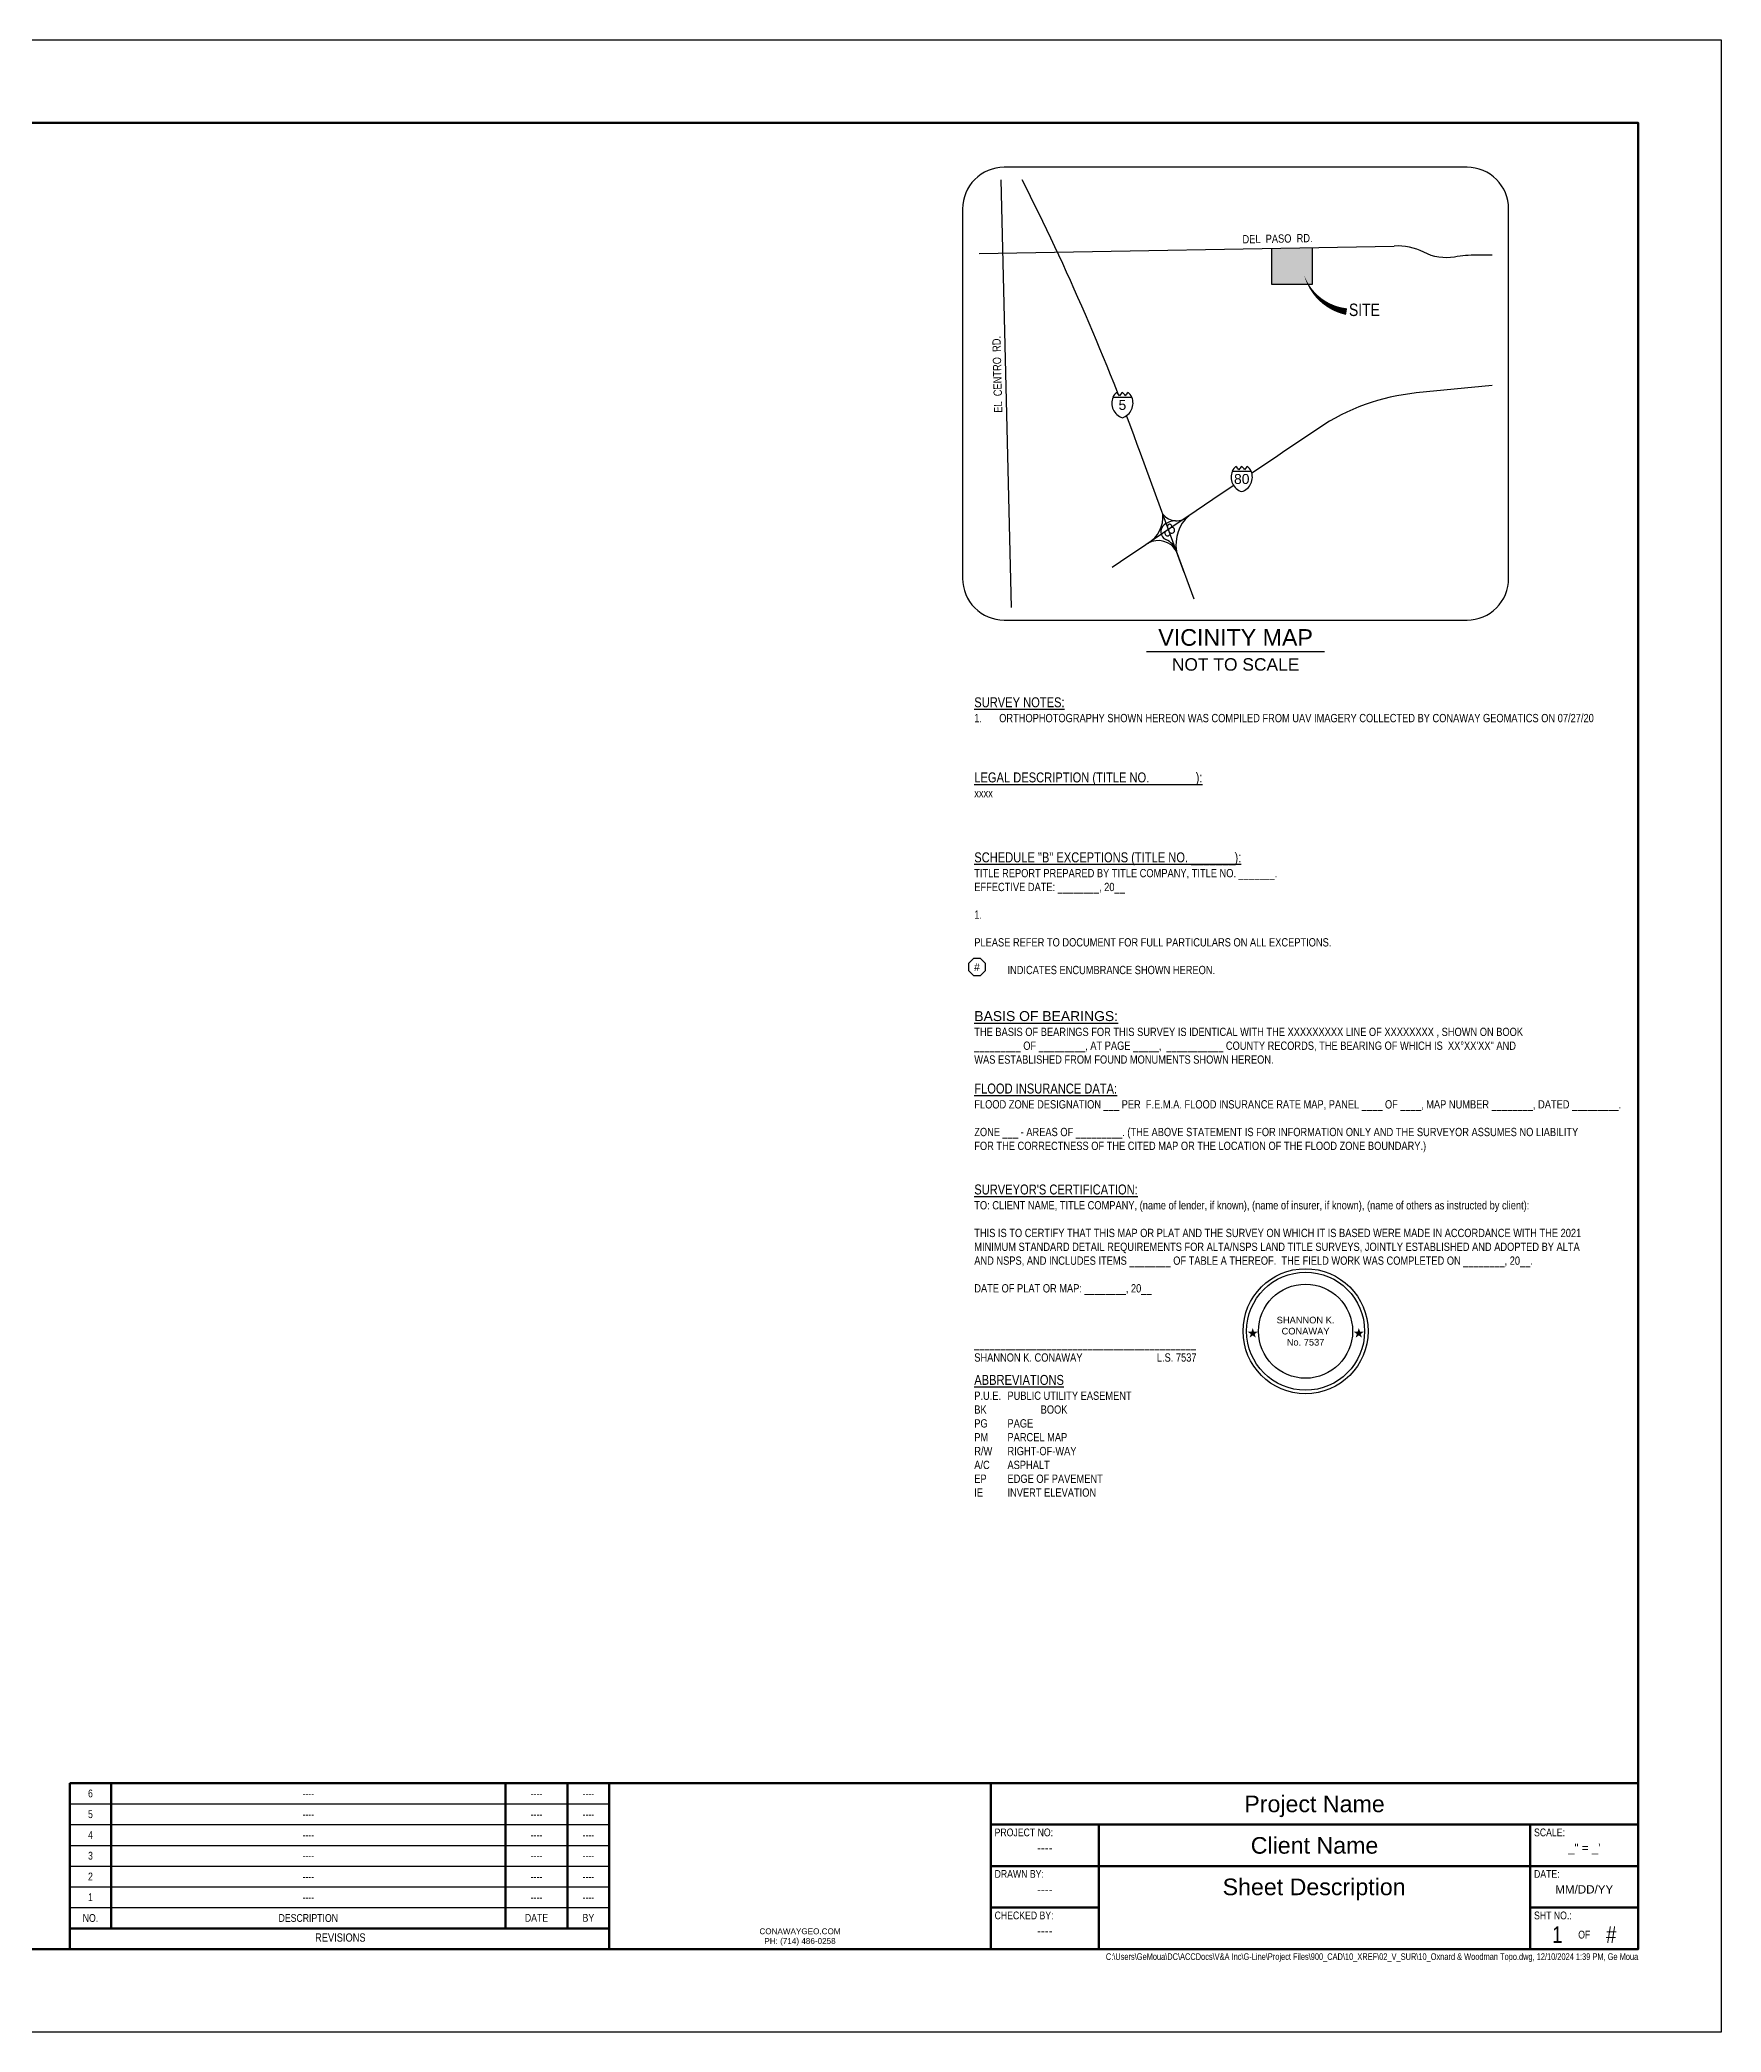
# Paper-space layout 'ALTA 24x36' of a CAD drawing. Header units: feet, sheet in inches. Extents: x 0 to 36, y 0 to 24.
# Drawn here: x 15.74 to 36, y 0 to 24 of the extents above; entities that cross this region are included whole.
import ezdxf
from ezdxf.enums import TextEntityAlignment as Align

# ---------------------------------------------------------------- set-up
doc = ezdxf.new("R2010")
doc.units = ezdxf.units.FT
doc.header["$MEASUREMENT"] = 0
doc.layers.get('0').update_dxf_attribs({"color": 253})
doc.layers.get('Defpoints').update_dxf_attribs({"color": 253})
for name, color, linetype, lineweight in [('V-ANNO-TTLB-ATRB-', 253, 'Continuous', 25), ('V-ANNO-TTLB-HVY-', 253, 'Continuous', 80), ('V-ANNO-TTLB-MED-', 253, 'Continuous', 70), ('V-ANNO-TTLB-TEXT-MED-', 253, 'Continuous', 35), ('V-ANNO-TTLB-TEXT-THN-', 253, 'Continuous', 25), ('V-ANNO-TTLB-THN-', 253, 'Continuous', 25), ('V-DETL-ANNO-', 253, 'Continuous', 25), ('V-DETL-VMAP-', 253, 'Continuous', 25), ('V-DETL-VMAP-ANNO-', 253, 'Continuous', 25), ('V-DETL-VMAP-HTCH-', 253, 'Continuous', 25)]:
    doc.layers.add(name, color=color, linetype=linetype, lineweight=lineweight)
doc.styles.add('CG-Symbol', font='arial.ttf', dxfattribs={"width": 0.8, "height": 0.09375})
doc.styles.add('NCS', font='arial.ttf', dxfattribs={"height": 0.1})
doc.styles.add('NCS1', font='arial.ttf', dxfattribs={"width": 0.8, "height": 0.09375})
doc.styles.get("Standard").update_dxf_attribs({"font": 'arial.ttf'})

# ---------------------------------------------------------------- blocks, each defined once
blk = doc.blocks.new('Interstate Number')
at = {"color": 0}
blk.add_wipeout([(-0.07, 0.152), (-0.069, 0.151), (-0.067, 0.15), (-0.066, 0.149), (-0.064, 0.147), (-0.062, 0.145), (-0.06, 0.144), (-0.059, 0.143), (-0.058, 0.142), (-0.056, 0.14), (-0.055, 0.139), (-0.052, 0.137), (-0.051, 0.135), (-0.049, 0.134), (-0.048, 0.132), (-0.046, 0.13), (-0.044, 0.128), (-0.043, 0.126), (-0.041, 0.124), (-0.04, 0.122), (-0.039, 0.121), (-0.037, 0.119), (-0.036, 0.117), (-0.035, 0.115), (-0.034, 0.117), (-0.033, 0.119), (-0.031, 0.121), (-0.03, 0.123), (-0.028, 0.125), (-0.026, 0.128), (-0.023, 0.131), (-0.02, 0.135), (-0.018, 0.137), (-0.015, 0.139), (-0.014, 0.14), (-0.013, 0.142), (-0.01, 0.144), (-0.007, 0.146), (-0.004, 0.149), (-0.002, 0.151), (-0.001, 0.151), (0, 0.152), (0, 0.151), (0.003, 0.149), (0.005, 0.147), (0.008, 0.145), (0.01, 0.144), (0.011, 0.142), (0.013, 0.141), (0.017, 0.137), (0.02, 0.134), (0.022, 0.131), (0.025, 0.129), (0.027, 0.126), (0.029, 0.123), (0.031, 0.12), (0.033, 0.118), (0.034, 0.116), (0.034, 0.115), (0.036, 0.118), (0.037, 0.12), (0.04, 0.123), (0.042, 0.126), (0.044, 0.129), (0.047, 0.132), (0.049, 0.134), (0.051, 0.136), (0.053, 0.138), (0.056, 0.141), (0.059, 0.143), (0.061, 0.145), (0.064, 0.148), (0.066, 0.15), (0.068, 0.151), (0.069, 0.152), (0.071, 0.15), (0.073, 0.149), (0.075, 0.147), (0.077, 0.145), (0.08, 0.143), (0.082, 0.141), (0.084, 0.139), (0.086, 0.137), (0.089, 0.135), (0.091, 0.132), (0.093, 0.129), (0.095, 0.127), (0.097, 0.125), (0.098, 0.123), (0.1, 0.121), (0.101, 0.119), (0.103, 0.117), (0.104, 0.116), (0.105, 0.114), (0.107, 0.111), (0.109, 0.108), (0.111, 0.105), (0.112, 0.102), (0.114, 0.099), (0.115, 0.095), (0.116, 0.093), (0.117, 0.09), (0.118, 0.088), (0.12, 0.084), (0.121, 0.082), (0.122, 0.078), (0.123, 0.074), (0.124, 0.071), (0.125, 0.066), (0.126, 0.063), (0.126, 0.061), (0.127, 0.057), (0.128, 0.053), (0.128, 0.049), (0.129, 0.047), (0.129, 0.043), (0.13, 0.039), (0.13, 0.036), (0.13, 0.035), (0.13, 0.032), (0.13, 0.028), (0.13, 0.024), (0.13, 0.02), (0.13, 0.015), (0.13, 0.012), (0.13, 0.009), (0.13, 0.006), (0.129, 0.002), (0.129, -0.003), (0.128, -0.007), (0.127, -0.011), (0.127, -0.014), (0.126, -0.016), (0.126, -0.02), (0.125, -0.023), (0.124, -0.027), (0.123, -0.03), (0.122, -0.032), (0.121, -0.035), (0.12, -0.038), (0.119, -0.041), (0.119, -0.043), (0.117, -0.046), (0.116, -0.049), (0.115, -0.052), (0.114, -0.055), (0.112, -0.058), (0.111, -0.06), (0.11, -0.062), (0.109, -0.064), (0.108, -0.067), (0.106, -0.07), (0.104, -0.073), (0.102, -0.077), (0.1, -0.08), (0.098, -0.082), (0.097, -0.084), (0.095, -0.086), (0.094, -0.088), (0.092, -0.091), (0.09, -0.094), (0.088, -0.096), (0.086, -0.099), (0.083, -0.101), (0.082, -0.103), (0.08, -0.105), (0.078, -0.107), (0.077, -0.108), (0.075, -0.11), (0.072, -0.113), (0.07, -0.115), (0.068, -0.117), (0.065, -0.119), (0.063, -0.121), (0.061, -0.123), (0.059, -0.124), (0.056, -0.126), (0.054, -0.128), (0.051, -0.13), (0.047, -0.133), (0.043, -0.135), (0.039, -0.138), (0.034, -0.141), (0.031, -0.142), (0.029, -0.143), (0.026, -0.145), (0.022, -0.147), (0.016, -0.149), (0.013, -0.15), (0.009, -0.152), (0.006, -0.153), (0.003, -0.154), (0.001, -0.155), (0, -0.155), (-0.003, -0.154), (-0.007, -0.152), (-0.012, -0.151), (-0.017, -0.149), (-0.022, -0.147), (-0.026, -0.144), (-0.03, -0.143), (-0.034, -0.141), (-0.038, -0.138), (-0.042, -0.136), (-0.047, -0.133), (-0.053, -0.128), (-0.058, -0.125), (-0.061, -0.122), (-0.065, -0.119), (-0.07, -0.115), (-0.073, -0.112), (-0.076, -0.109), (-0.079, -0.106), (-0.082, -0.103), (-0.085, -0.1), (-0.087, -0.097), (-0.089, -0.094), (-0.092, -0.091), (-0.094, -0.088), (-0.097, -0.084), (-0.099, -0.082), (-0.101, -0.078), (-0.104, -0.074), (-0.106, -0.07), (-0.108, -0.066), (-0.11, -0.063), (-0.111, -0.06), (-0.113, -0.055), (-0.116, -0.05), (-0.118, -0.044), (-0.12, -0.04), (-0.121, -0.036), (-0.122, -0.032), (-0.124, -0.027), (-0.125, -0.024), (-0.125, -0.021), (-0.126, -0.019), (-0.127, -0.013), (-0.127, -0.011), (-0.128, -0.006), (-0.129, -0.001), (-0.13, 0.005), (-0.13, 0.01), (-0.13, 0.014), (-0.13, 0.018), (-0.13, 0.018), (-0.13, 0.022), (-0.13, 0.026), (-0.13, 0.03), (-0.13, 0.035), (-0.13, 0.038), (-0.129, 0.041), (-0.129, 0.044), (-0.129, 0.046), (-0.129, 0.048), (-0.128, 0.053), (-0.127, 0.058), (-0.126, 0.063), (-0.125, 0.068), (-0.124, 0.071), (-0.123, 0.074), (-0.122, 0.077), (-0.122, 0.078), (-0.12, 0.082), (-0.119, 0.085), (-0.118, 0.089), (-0.116, 0.093), (-0.115, 0.096), (-0.114, 0.098), (-0.113, 0.101), (-0.111, 0.104), (-0.11, 0.107), (-0.108, 0.11), (-0.106, 0.113), (-0.104, 0.116), (-0.102, 0.119), (-0.1, 0.122), (-0.098, 0.125), (-0.095, 0.128), (-0.094, 0.13), (-0.093, 0.131), (-0.092, 0.132), (-0.089, 0.135), (-0.087, 0.137), (-0.085, 0.139), (-0.083, 0.141), (-0.081, 0.143), (-0.079, 0.145), (-0.076, 0.147), (-0.074, 0.149), (-0.072, 0.15), (-0.071, 0.151)], dxfattribs=at).translate(0, 0, -0.001)
blk.add_line((-0.114, 0.094), (0.114, 0.094), dxfattribs=at)
for centre, radius, start, end in [((0.055, 0.022), 0.183, 156.7986, 252.5535), ((0.006, 0.044), 0.13, 125.8803, 157.2935), ((-0.146, 0.044), 0.13, 31.3187, 54.1197), ((0.076, 0.044), 0.13, 125.8803, 148.6813), ((-0.076, 0.044), 0.13, 31.3187, 54.1197), ((-0.055, 0.022), 0.183, 287.4465, 23.2014), ((0.145, 0.044), 0.13, 125.8803, 148.6813), ((-0.014, 0.037), 0.14, 24.3192, 53.5252)]:
    blk.add_arc(centre, radius, start, end, dxfattribs=at)
at = {"color": 0, "style": 'CG-Symbol', "width": 0.8}
blk.add_attdef('INTERSTATENUMBER', text='', height=0.0938, dxfattribs=at).set_placement((0, 0), align=Align.MIDDLE)
blk = doc.blocks.new('*U207')
at = {"layer": 'V-DETL-ANNO-', "linetype": 'Continuous', "insert": (0, 0), "char_height": 0.1, "width": 6.73, "attachment_point": 1, "style": 'NCS1'}
blk.add_mtext('{\\H1.2x;\\W1;\\L\\C2;BASIS OF BEARINGS:\\P\\H0.8333x;\\W0.8;\\l\\C256;THE BASIS OF BEARINGS FOR THIS SURVEY IS IDENTICAL WITH THE XXXXXXXXX LINE OF XXXXXXXX , SHOWN ON BOOK _________ OF _________, AT PAGE _____,  ___________ COUNTY RECORDS, THE BEARING OF WHICH IS  XX°XX\'XX" AND WAS ESTABLISHED FROM FOUND MONUMENTS SHOWN HEREON.}', dxfattribs=at)
blk = doc.blocks.new('*U197')
for points in [[(-0.637, 0.039), (-0.651, -0.006), (-0.699, -0.006), (-0.66, -0.034), (-0.675, -0.078), (-0.637, -0.051), (-0.599, -0.078), (-0.613, -0.034), (-0.575, -0.006), (-0.622, -0.006)], [(0.642, 0.039), (0.627, -0.006), (0.58, -0.006), (0.618, -0.034), (0.604, -0.078), (0.642, -0.051), (0.68, -0.078), (0.665, -0.034), (0.703, -0.006), (0.656, -0.006)]]:
    blk.add_hatch(color=1).paths.add_polyline_path(points)
at = {"color": 2}
blk.add_circle((0, 0), 0.753, dxfattribs=at)
at = {"color": 1}
blk.add_circle((0, 0), 0.711, dxfattribs=at)
at = {"color": 2, "linetype": 'Continuous'}
blk.add_circle((0, 0), 0.567, dxfattribs=at)
at = {"color": 1, "insert": (0, 0), "char_height": 0.08, "width": 1.05, "attachment_point": 5, "style": 'NCS'}
blk.add_mtext('SHANNON K. CONAWAY\\PNo. 7537 ', dxfattribs=at)
blk = doc.blocks.new('*U201')
at = {"layer": 'V-DETL-ANNO-'}
blk.add_blockref('*U197', (3.992, -1.767), dxfattribs=at)
at = {"layer": 'V-DETL-ANNO-', "linetype": 'Continuous', "insert": (0, 0), "char_height": 0.1, "width": 7.5, "attachment_point": 1, "style": 'NCS1'}
blk.add_mtext("{\\H1.2x;\\L\\C2;SURVEYOR'S CERTIFICATION:\\P}TO: CLIENT NAME, TITLE COMPANY, (name of lender, if known), (name of insurer, if known), (name of others as instructed by client):\\P\\PTHIS IS TO CERTIFY THAT THIS MAP OR PLAT AND THE SURVEY ON WHICH IT IS BASED WERE MADE IN ACCORDANCE WITH THE 2021 MINIMUM STANDARD DETAIL REQUIREMENTS FOR ALTA/NSPS LAND TITLE SURVEYS, JOINTLY ESTABLISHED AND ADOPTED BY ALTA AND NSPS, AND INCLUDES ITEMS ________ OF TABLE A THEREOF.  THE FIELD WORK WAS COMPLETED ON ________, 20__.\\P\\PDATE OF PLAT OR MAP: ________, 20__\\P\\P                       \\P\\P___________________________________________\\P\\pxt22;SHANNON K. CONAWAY^IL.S. 7537", dxfattribs=at)
blk = doc.blocks.new('Company Logo')
at = {"color": 2, "insert": (0, -0.75), "char_height": 0.07, "width": 2.88603, "attachment_point": 2, "style": 'NCS'}
blk.add_mtext('CONAWAYGEO.COM\\PPH: (714) 486-0258', dxfattribs=at)
blk = doc.blocks.new('24x36')
at = {"layer": 'Defpoints'}
blk.add_lwpolyline([(0, 24), (36, 24), (36, 0), (0, 0)], close=True, dxfattribs=at)
at = {"layer": 'V-ANNO-TTLB-HVY-'}
for p, q in [((16.1, 1), (16.1, 3)), ((16.1, 3), (35, 3)), ((22.6, 1), (22.6, 3)), ((27.2, 1), (27.2, 3))]:
    blk.add_line(p, q, dxfattribs=at)
blk.add_lwpolyline([(1, 1), (35, 1), (35, 23), (1, 23)], close=True, dxfattribs=at)
at = {"layer": 'V-ANNO-TTLB-MED-'}
for p, q in [((16.6, 1.25), (16.6, 3)), ((21.35, 1.25), (21.35, 3)), ((22.1, 1.25), (22.1, 3)), ((27.2, 2.5), (35, 2.5)), ((28.5, 1), (28.5, 2.5)), ((33.7, 1), (33.7, 2.5)), ((35, 2), (27.2, 2)), ((28.5, 1.5), (27.2, 1.5)), ((33.7, 1.5), (35, 1.5)), ((16.1, 1.25), (22.6, 1.25))]:
    blk.add_line(p, q, dxfattribs=at)
at = {"layer": 'V-ANNO-TTLB-THN-'}
for p, q in [((16.1, 2.75), (22.6, 2.75)), ((16.1, 2.75), (22.6, 2.75)), ((16.1, 2.75), (22.6, 2.75)), ((16.1, 2.5), (22.6, 2.5)), ((16.1, 2.5), (22.6, 2.5)), ((16.1, 2.5), (22.6, 2.5)), ((16.1, 2.25), (22.6, 2.25)), ((16.1, 2.25), (22.6, 2.25)), ((16.1, 2.25), (22.6, 2.25)), ((16.1, 2), (22.6, 2)), ((16.1, 2), (22.6, 2)), ((16.1, 2), (22.6, 2)), ((16.1, 1.75), (22.6, 1.75)), ((16.1, 1.75), (22.6, 1.75)), ((16.1, 1.5), (22.6, 1.5))]:
    blk.add_line(p, q, dxfattribs=at)
at = {"layer": 'V-ANNO-TTLB-HVY-'}
blk.add_blockref('Company Logo', (24.9, 2), dxfattribs=at)
at = {"layer": 'V-ANNO-TTLB-ATRB-', "char_height": 0.0938, "width": 0.22087, "attachment_point": 5, "style": 'NCS1'}
for s, insert in [('6', (16.35, 2.875)), ('5', (16.35, 2.625)), ('4', (16.35, 2.375)), ('3', (16.35, 2.125)), ('2', (16.35, 1.875)), ('1', (16.35, 1.625))]:
    blk.add_mtext(s, dxfattribs=dict(at, insert=insert))
at = {"layer": 'V-ANNO-TTLB-ATRB-', "style": 'NCS1', "width": 0.8}
for tag, height, p in [('REV6DESCRIPTION', 0.0938, (18.975, 2.875)), ('REV6DATE', 0.0938, (21.725, 2.875)), ('REV6INITIAL', 0.0938, (22.35, 2.875)), ('REV5DESCRIPTION', 0.0938, (18.975, 2.625)), ('REV5DATE', 0.0938, (21.725, 2.625)), ('REV5INITIAL', 0.0938, (22.35, 2.625)), ('REV4DESCRIPTION', 0.0938, (18.975, 2.375)), ('REV4DATE', 0.0938, (21.725, 2.375)), ('REV4INITIAL', 0.0938, (22.35, 2.375)), ('REV3DESCRIPTION', 0.0938, (18.975, 2.125)), ('REV3DATE', 0.0938, (21.725, 2.125)), ('REV3INITIAL', 0.0938, (22.35, 2.125)), ('REV2DESCRIPTION', 0.0938, (18.975, 1.875)), ('REV2DATE', 0.0938, (21.725, 1.875)), ('REV2INITIAL', 0.0938, (22.35, 1.875)), ('REV1DESCRIPTION', 0.0938, (18.975, 1.625)), ('REV1DATE', 0.0938, (21.725, 1.625)), ('REV1INITIAL', 0.0938, (22.35, 1.625)), ('SHEET-#', 0.2, (34.025, 1.175)), ('TOTAL-#', 0.2, (34.675, 1.175))]:
    blk.add_attdef(tag, text='', height=height, dxfattribs=at).set_placement(p, align=Align.MIDDLE_CENTER)
at = {"layer": 'V-ANNO-TTLB-ATRB-', "style": 'NCS1', "flags": 8}
for tag, p in [('PROJECTNAME', (31.1, 2.75)), ('CLIENTNAME', (31.1, 2.25)), ('SHEETDESCRIPTION', (31.095, 1.75))]:
    blk.add_attdef(tag, text='', height=0.2, dxfattribs=at).set_placement(p, align=Align.MIDDLE_CENTER)
at = {"layer": 'V-ANNO-TTLB-ATRB-', "style": 'NCS1'}
for tag, p in [('PROJNUM', (27.85, 2.22)), ('SCALE', (34.35, 2.22)), ('DRAWNBY', (27.85, 1.72)), ('DATE', (34.35, 1.72)), ('CHECKEDBY', (27.85, 1.22))]:
    blk.add_attdef(tag, text='', height=0.1, dxfattribs=at).set_placement(p, align=Align.MIDDLE_CENTER)
at = {"layer": 'V-ANNO-TTLB-HVY-', "insert": (35, 0.95), "char_height": 0.08, "width": 10, "attachment_point": 3, "style": 'NCS1'}
blk.add_mtext('{\\C7;C:\\\\Users\\\\GeMoua\\\\DC\\\\ACCDocs\\\\V&A Inc\\\\G-Line\\\\Project Files\\\\900_CAD\\\\10_XREF\\\\02_V_SUR\\\\10_Oxnard & Woodman Topo.dwg, 12/10/2024 1:39 PM, Ge Moua}', dxfattribs=at)
at = {"layer": 'V-ANNO-TTLB-TEXT-MED-', "insert": (19.361, 1.19), "char_height": 0.1, "width": 0.6308, "attachment_point": 2, "style": 'NCS1'}
blk.add_mtext('REVISIONS', dxfattribs=at)
at = {"layer": 'V-ANNO-TTLB-TEXT-THN-', "style": 'NCS1', "width": 0.8}
for s, height, p in [('PROJECT NO:', 0.09375, (27.245, 2.453)), ('SCALE:', 0.0938, (33.745, 2.453)), ('DRAWN BY:', 0.0938, (27.245, 1.953)), ('DATE:', 0.0938, (33.745, 1.953)), ('CHECKED BY:', 0.09375, (27.245, 1.453)), ('SHT NO.:', 0.0938, (33.745, 1.453))]:
    blk.add_text(s, height=height, dxfattribs=at).set_placement(p, align=Align.TOP_LEFT)
blk.add_text('OF', height=0.0938, dxfattribs=at).set_placement((34.35, 1.175), align=Align.MIDDLE_CENTER)
at = {"layer": 'V-ANNO-TTLB-TEXT-THN-', "attachment_point": 5, "style": 'NCS1'}
for s, insert, char_height, width in [('NO.', (16.35, 1.375), 0.0938, 0.22087), ('DESCRIPTION', (18.975, 1.375), 0.09375, 0.78595), ('DATE', (21.725, 1.377), 0.0938, 0.3195), ('BY', (22.35, 1.377), 0.0938, 0.17052)]:
    blk.add_mtext(s, dxfattribs=dict(at, insert=insert, char_height=char_height, width=width))
blk = doc.blocks.new('Exception Number')
blk.add_wipeout([(-0.042, 0.102), (0.042, 0.102), (0.102, 0.042), (0.102, -0.042), (0.042, -0.102), (-0.042, -0.102), (-0.102, -0.042), (-0.102, 0.042)]).translate(0, 0, 0.002)
at = {"elevation": 0.002}
blk.add_lwpolyline([(-0.042, 0.102), (-0.102, 0.042), (-0.102, -0.042), (-0.042, -0.102), (0.042, -0.102), (0.102, -0.042), (0.102, 0.042), (0.042, 0.102)], close=True, dxfattribs=at)
at = {"color": 0}
blk.add_attdef('EXCEPTION-NUMBER', text='', height=0.09, dxfattribs=at).set_placement((0, 0, 0.001), align=Align.MIDDLE)

psp = doc.layouts.new('ALTA 24x36')

# ---------------------------------------------------------------- hatches: boundary and pattern name
at = {"layer": 'V-DETL-VMAP-HTCH-'}
psp.add_hatch(color=256, dxfattribs=at).paths.add_polyline_path([(30.58, 21.057), (31.076, 21.057), (31.076, 21.498), (30.58, 21.489)])

# ---------------------------------------------------------------- linework, layer by layer
at = {"layer": 'V-DETL-VMAP-'}
for p, q in [((27.322, 22.313), (27.443, 17.161)), ((27.059, 21.426), (32.06, 21.516))]:
    psp.add_line(p, q, dxfattribs=at)
at = {"layer": 'V-DETL-VMAP-', "color": 2}
psp.add_line((29.648, 17.261), (29.436, 17.84), dxfattribs=at)
at = {"layer": 'V-DETL-VMAP-', "color": 3}
psp.add_line((29.075, 16.632), (31.222, 16.632), dxfattribs=at)
psp.add_lwpolyline([(32.939, 22.465), (27.359, 22.465, 0.414214), (26.859, 21.965), (26.859, 17.511, 0.414214), (27.359, 17.011), (32.939, 17.011, 0.414214), (33.439, 17.511), (33.439, 21.965, 0.414214)], format="xyb", close=True, dxfattribs=at)
at = {"layer": 'V-DETL-VMAP-', "color": 2}
for points in [[(29.003, 19.021, 0.030108), (27.577, 22.315, 0.028001)], [(33.239, 19.835), (32.326, 19.746, 0.125217), (31.146, 19.32, -0.000801), (30.28, 18.735)], [(30.28, 18.735, 0.000583), (28.662, 17.645)]]:
    psp.add_lwpolyline(points, format="xyb", dxfattribs=at)
at = {"layer": 'V-DETL-VMAP-', "flags": 128}
psp.add_lwpolyline([(30.58, 21.489), (30.58, 21.057), (31.076, 21.057), (31.076, 21.498)], dxfattribs=at)
at = {"layer": 'V-DETL-VMAP-'}
psp.add_lwpolyline([(33.239, 21.407), (33.052, 21.407, 0.043367), (32.788, 21.384, -0.164413), (32.416, 21.441, 0.136798), (32.06, 21.516)], format="xyb", dxfattribs=at)
at = {"layer": 'V-DETL-VMAP-', "flags": 128}
psp.add_lwpolyline([(30.975, 21.164, 0, 0.08, 0.281344), (31.486, 20.726, 0.15, 0.15, 0.599388)], format="xyseb", dxfattribs=at)
at = {"layer": 'V-DETL-VMAP-', "color": 2}
psp.add_lwpolyline([(29.53, 17.585), (29.003, 19.021)], dxfattribs=at)
at = {"layer": 'V-DETL-VMAP-'}
for centre, radius, start, end in [((28.907, 18.253), 0.367, 300.6418, 5.1395), ((29.437, 18.416), 0.21, 218.5531, 314.3698), ((29.906, 17.917), 0.476, 132.691, 189.2703), ((29.353, 18.075), 0.105, 127.5117, 244.8369), ((29.434, 17.97), 0.238, 92.4466, 127.5117), ((29.329, 18.057), 0.0321, 131.2563, 344.6147), ((29.354, 18.139), 0.0263, 334.2152, 186.135), ((29.379, 18.092), 0.0354, 219.2312, 93.1665), ((29.215, 17.712), 0.256, 30.1825, 118.3338), ((29.203, 17.755), 0.249, 20.1494, 64.8369)]:
    psp.add_arc(centre, radius, start, end, dxfattribs=at)

# ---------------------------------------------------------------- block references
at = {"layer": 'V-ANNO-TTLB-HVY-'}
psp.add_blockref('*U207', (27, 12.3), dxfattribs=at)
at = {"layer": 'V-DETL-ANNO-'}
psp.add_blockref('*U201', (27, 10.211), dxfattribs=at)

# ---------------------------------------------------------------- texts
at = {"layer": 'V-DETL-ANNO-', "linetype": 'Continuous', "char_height": 0.1, "width": 7.5, "attachment_point": 1, "style": 'NCS1'}
for s, insert in [('{\\H1.2x;\\L\\C2;SURVEY NOTES:}\\P\\pxi-3,l3,t3;1.^IORTHOPHOTOGRAPHY SHOWN HEREON WAS COMPILED FROM UAV IMAGERY COLLECTED BY CONAWAY GEOMATICS ON 07/27/20', (27, 16.08)), ('{\\H1.2x;\\L\\C2;LEGAL DESCRIPTION (TITLE NO. _______):\\H0.8333x;\\l\\C256;\\Pxxxx}', (27, 15.175)), ('{\\H1.2x;\\L\\C2;SCHEDULE "B" EXCEPTIONS (TITLE NO. _______):\\H0.8333x;\\l\\C256;\\PTITLE REPORT PREPARED BY TITLE COMPANY, TITLE NO. _______.\\PEFFECTIVE DATE: ________, 20__\\P\\P\\pxi-4,l4,t4;1.^I\\P\\pi0,l0,tz;}\\PPLEASE REFER TO DOCUMENT FOR FULL PARTICULARS ON ALL EXCEPTIONS.\\P\\P^IINDICATES ENCUMBRANCE SHOWN HEREON.', (27, 14.212)), ('{\\H1.2x;\\L\\C2;FLOOD INSURANCE DATA:}\\PFLOOD ZONE DESIGNATION ___ PER  F.E.M.A. FLOOD INSURANCE RATE MAP, PANEL ____ OF ____, MAP NUMBER ________, DATED _________.\\P\\PZONE ___ - AREAS OF _________. (THE ABOVE STATEMENT IS FOR INFORMATION ONLY AND THE SURVEYOR ASSUMES NO LIABILITY FOR THE CORRECTNESS OF THE CITED MAP OR THE LOCATION OF THE FLOOD ZONE BOUNDARY.)', (27, 11.427))]:
    psp.add_mtext(s, dxfattribs=dict(at, insert=insert))
at = {"layer": 'V-DETL-ANNO-', "insert": (27, 7.917), "char_height": 0.1, "width": 7.5, "attachment_point": 1, "style": 'NCS1'}
psp.add_mtext('\\pi-0.4,l0.4;{\\H1.2x;\\L\\C2;ABBREVIATIONS\\C256;\\P\\pi-0.8,l0.8,t0.8;}P.U.E.^IPUBLIC UTILITY EASEMENT\\P\\pi-0.6,l0.6;BK^I^IBOOK\\P\\pi-0.8,l0.8;PG^IPAGE\\PPM^IPARCEL MAP\\PR/W^IRIGHT-OF-WAY\\PA/C^IASPHALT\\PEP^IEDGE OF PAVEMENT\\PIE^IINVERT ELEVATION', dxfattribs=at)
at = {"layer": 'V-DETL-VMAP-', "color": 3, "style": 'NCS1'}
for s, height, p in [('VICINITY MAP', 0.2, (30.149, 16.801)), ('NOT TO SCALE', 0.15, (30.149, 16.476))]:
    psp.add_text(s, height=height, dxfattribs=at).set_placement(p, align=Align.MIDDLE_CENTER)
at = {"layer": 'V-DETL-VMAP-ANNO-', "char_height": 0.1, "attachment_point": 1, "style": 'NCS1'}
for s, insert, width, rotation in [('DEL  PASO  RD.', (30.231, 21.648), 1.24922, 1.0348), ('EL  CENTRO  RD.', (27.238, 19.507), 1.59872, 91.3492)]:
    psp.add_mtext(s, dxfattribs=dict(at, insert=insert, width=width, rotation=rotation))
at = {"layer": 'V-DETL-VMAP-ANNO-', "insert": (31.515, 20.823), "char_height": 0.15, "width": 0.4188, "attachment_point": 1, "style": 'NCS1'}
psp.add_mtext('SITE', dxfattribs=at)

# ---------------------------------------------------------------- next in the draw order: block references
at = {"layer": 'V-DETL-VMAP-'}
ref = psp.add_blockref('Interstate Number', (28.785, 19.601), dxfattribs=at)
ref.add_attrib('INTERSTATENUMBER', '5', dxfattribs={"layer": '0', "height": 0.12, "style": 'NCS1'}).set_placement((28.785, 19.601), align=Align.MIDDLE)
ref = psp.add_blockref('Interstate Number', (30.223, 18.71), dxfattribs=at)
ref.add_attrib('INTERSTATENUMBER', '80', dxfattribs={"layer": '0', "height": 0.12, "style": 'NCS1'}).set_placement((30.223, 18.71), align=Align.MIDDLE)

# ---------------------------------------------------------------- next in the draw order: block references
at = {"layer": 'V-ANNO-TTLB-HVY-'}
ref = psp.add_blockref('24x36', (0, 0), dxfattribs=at)
ref.add_attrib('PROJECTNAME', 'Project Name', dxfattribs={"layer": 'V-ANNO-TTLB-ATRB-', "height": 0.2, "style": 'NCS1'}).set_placement((31.1, 2.75), align=Align.MIDDLE_CENTER)
ref.add_attrib('CLIENTNAME', 'Client Name', dxfattribs={"layer": 'V-ANNO-TTLB-ATRB-', "height": 0.2, "style": 'NCS1'}).set_placement((31.1, 2.25), align=Align.MIDDLE_CENTER)
ref.add_attrib('SHEETDESCRIPTION', 'Sheet Description', dxfattribs={"layer": 'V-ANNO-TTLB-ATRB-', "height": 0.2, "style": 'NCS1'}).set_placement((31.095, 1.75), align=Align.MIDDLE_CENTER)
ref.add_attrib('PROJNUM', '----', dxfattribs={"layer": 'V-ANNO-TTLB-ATRB-', "height": 0.1, "style": 'NCS1'}).set_placement((27.85, 2.22), align=Align.MIDDLE_CENTER)
ref.add_attrib('DRAWNBY', '----', dxfattribs={"layer": 'V-ANNO-TTLB-ATRB-', "height": 0.1, "style": 'NCS1'}).set_placement((27.85, 1.72), align=Align.MIDDLE_CENTER)
ref.add_attrib('CHECKEDBY', '----', dxfattribs={"layer": 'V-ANNO-TTLB-ATRB-', "height": 0.1, "style": 'NCS1'}).set_placement((27.85, 1.22), align=Align.MIDDLE_CENTER)
ref.add_attrib('SCALE', '_" = _\'', dxfattribs={"layer": 'V-ANNO-TTLB-ATRB-', "height": 0.1, "style": 'NCS1'}).set_placement((34.35, 2.22), align=Align.MIDDLE_CENTER)
ref.add_attrib('SHEET-#', '1', dxfattribs={"layer": 'V-ANNO-TTLB-ATRB-', "height": 0.2, "style": 'NCS1', "width": 0.8}).set_placement((34.025, 1.175), align=Align.MIDDLE_CENTER)
ref.add_attrib('TOTAL-#', '#', dxfattribs={"layer": 'V-ANNO-TTLB-ATRB-', "height": 0.2, "style": 'NCS1', "width": 0.8}).set_placement((34.675, 1.175), align=Align.MIDDLE_CENTER)
ref.add_attrib('REV1DESCRIPTION', '----', dxfattribs={"layer": 'V-ANNO-TTLB-ATRB-', "height": 0.0938, "style": 'NCS1', "width": 0.8}).set_placement((18.975, 1.625), align=Align.MIDDLE_CENTER)
ref.add_attrib('REV1DATE', '----', dxfattribs={"layer": 'V-ANNO-TTLB-ATRB-', "height": 0.0938, "style": 'NCS1', "width": 0.8}).set_placement((21.725, 1.625), align=Align.MIDDLE_CENTER)
ref.add_attrib('REV1INITIAL', '----', dxfattribs={"layer": 'V-ANNO-TTLB-ATRB-', "height": 0.0938, "style": 'NCS1', "width": 0.8}).set_placement((22.35, 1.625), align=Align.MIDDLE_CENTER)
ref.add_attrib('REV2DESCRIPTION', '----', dxfattribs={"layer": 'V-ANNO-TTLB-ATRB-', "height": 0.0938, "style": 'NCS1', "width": 0.8}).set_placement((18.975, 1.875), align=Align.MIDDLE_CENTER)
ref.add_attrib('REV2DATE', '----', dxfattribs={"layer": 'V-ANNO-TTLB-ATRB-', "height": 0.0938, "style": 'NCS1', "width": 0.8}).set_placement((21.725, 1.875), align=Align.MIDDLE_CENTER)
ref.add_attrib('REV2INITIAL', '----', dxfattribs={"layer": 'V-ANNO-TTLB-ATRB-', "height": 0.0938, "style": 'NCS1', "width": 0.8}).set_placement((22.35, 1.875), align=Align.MIDDLE_CENTER)
ref.add_attrib('REV3DESCRIPTION', '----', dxfattribs={"layer": 'V-ANNO-TTLB-ATRB-', "height": 0.0938, "style": 'NCS1', "width": 0.8}).set_placement((18.975, 2.125), align=Align.MIDDLE_CENTER)
ref.add_attrib('REV3DATE', '----', dxfattribs={"layer": 'V-ANNO-TTLB-ATRB-', "height": 0.0938, "style": 'NCS1', "width": 0.8}).set_placement((21.725, 2.125), align=Align.MIDDLE_CENTER)
ref.add_attrib('REV3INITIAL', '----', dxfattribs={"layer": 'V-ANNO-TTLB-ATRB-', "height": 0.0938, "style": 'NCS1', "width": 0.8}).set_placement((22.35, 2.125), align=Align.MIDDLE_CENTER)
ref.add_attrib('REV4DESCRIPTION', '----', dxfattribs={"layer": 'V-ANNO-TTLB-ATRB-', "height": 0.0938, "style": 'NCS1', "width": 0.8}).set_placement((18.975, 2.375), align=Align.MIDDLE_CENTER)
ref.add_attrib('REV4DATE', '----', dxfattribs={"layer": 'V-ANNO-TTLB-ATRB-', "height": 0.0938, "style": 'NCS1', "width": 0.8}).set_placement((21.725, 2.375), align=Align.MIDDLE_CENTER)
ref.add_attrib('REV4INITIAL', '----', dxfattribs={"layer": 'V-ANNO-TTLB-ATRB-', "height": 0.0938, "style": 'NCS1', "width": 0.8}).set_placement((22.35, 2.375), align=Align.MIDDLE_CENTER)
ref.add_attrib('REV5DESCRIPTION', '----', dxfattribs={"layer": 'V-ANNO-TTLB-ATRB-', "height": 0.0938, "style": 'NCS1', "width": 0.8}).set_placement((18.975, 2.625), align=Align.MIDDLE_CENTER)
ref.add_attrib('REV5DATE', '----', dxfattribs={"layer": 'V-ANNO-TTLB-ATRB-', "height": 0.0938, "style": 'NCS1', "width": 0.8}).set_placement((21.725, 2.625), align=Align.MIDDLE_CENTER)
ref.add_attrib('REV5INITIAL', '----', dxfattribs={"layer": 'V-ANNO-TTLB-ATRB-', "height": 0.0938, "style": 'NCS1', "width": 0.8}).set_placement((22.35, 2.625), align=Align.MIDDLE_CENTER)
ref.add_attrib('REV6DESCRIPTION', '----', dxfattribs={"layer": 'V-ANNO-TTLB-ATRB-', "height": 0.0938, "style": 'NCS1', "width": 0.8}).set_placement((18.975, 2.875), align=Align.MIDDLE_CENTER)
ref.add_attrib('REV6DATE', '----', dxfattribs={"layer": 'V-ANNO-TTLB-ATRB-', "height": 0.0938, "style": 'NCS1', "width": 0.8}).set_placement((21.725, 2.875), align=Align.MIDDLE_CENTER)
ref.add_attrib('REV6INITIAL', '----', dxfattribs={"layer": 'V-ANNO-TTLB-ATRB-', "height": 0.0938, "style": 'NCS1', "width": 0.8}).set_placement((22.35, 2.875), align=Align.MIDDLE_CENTER)
ref.add_attrib('DATE', 'MM/DD/YY', dxfattribs={"layer": 'V-ANNO-TTLB-ATRB-', "height": 0.1, "style": 'NCS1'}).set_placement((34.35, 1.72), align=Align.MIDDLE_CENTER)

# ---------------------------------------------------------------- next in the draw order: block references
at = {"layer": 'V-DETL-ANNO-', "xscale": 0.9999979999998985, "yscale": 0.9999979999998985, "zscale": 0.9999979999998985}
psp.add_blockref('Exception Number', (27.032, 12.83), dxfattribs=at).add_auto_attribs({'EXCEPTION-NUMBER': '#'})

doc.saveas('drawing.dxf')
